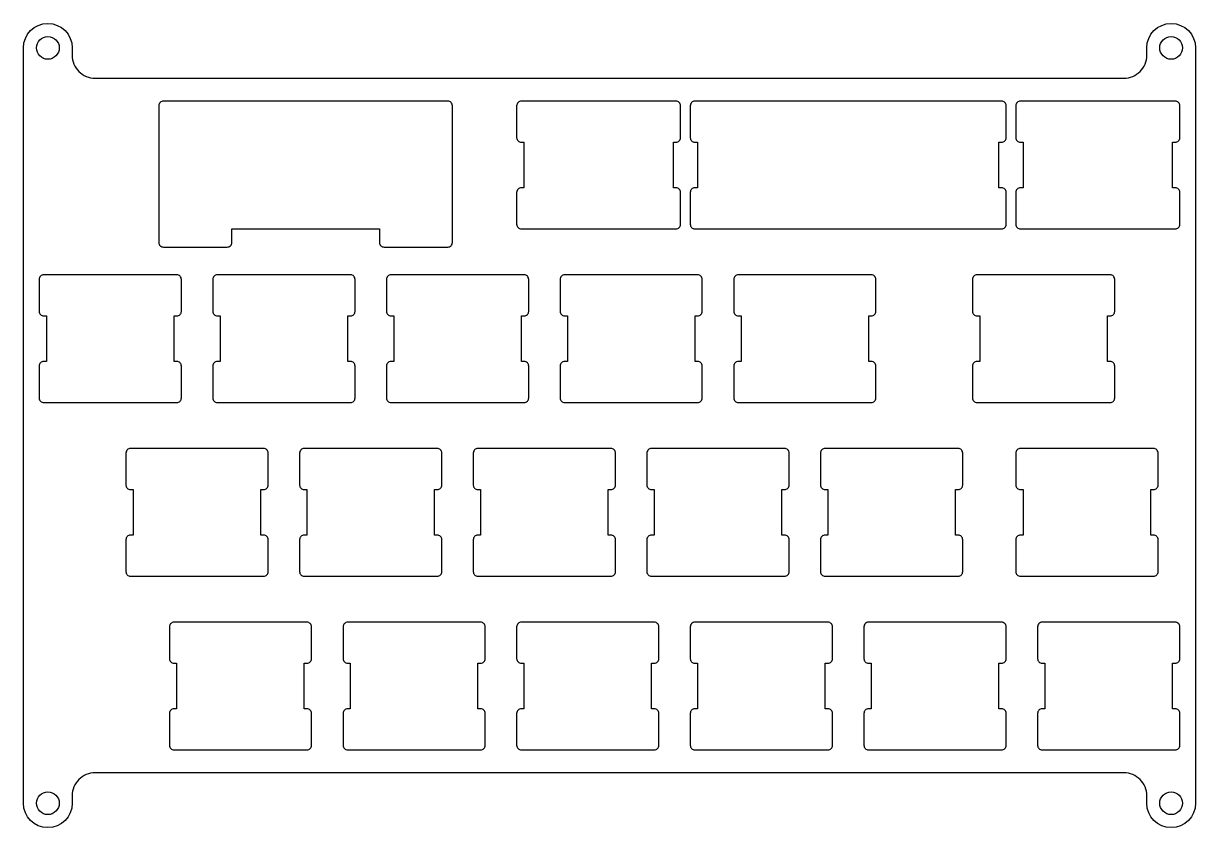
# Model space of a CAD drawing. Header units: millimetres. Extents: x -138 to -10, y 3 to 92.
import ezdxf

# ---------------------------------------------------------------- set-up
doc = ezdxf.new("R2010")
doc.units = ezdxf.units.MM
doc.layers.get('0').update_dxf_attribs({"linetype": 'CONTINUOUS'})

msp = doc.modelspace()

# ---------------------------------------------------------------- linework, layer by layer
for points in [[(-14.85, 89.02, -1), (-9.5, 89.02), (-9.5, 6.17, -1), (-14.85, 6.17), (-14.85, 7, 0.414214), (-17.35, 9.5), (-130.24, 9.5, 0.414214), (-132.74, 7), (-132.74, 6.17, -1), (-138.09, 6.17), (-138.09, 89.02, -1), (-132.74, 89.02), (-132.74, 88.2, 0.414214), (-130.24, 85.7), (-17.35, 85.7, 0.414214), (-14.85, 88.2)], [(-98.53, 67.17), (-91.53, 67.17, 0.414214), (-91.03, 67.67), (-91.03, 82.67, 0.414214), (-91.53, 83.17), (-122.73, 83.17, 0.414214), (-123.23, 82.67), (-123.23, 67.67, 0.414214), (-122.73, 67.17), (-115.73, 67.17, 0.414214), (-115.23, 67.67), (-115.23, 69.17), (-99.03, 69.17), (-99.03, 67.67, 0.414214)], [(-83.98, 82.67), (-83.98, 79.17, 0.414214), (-83.47, 78.67), (-83.18, 78.67), (-83.18, 73.67), (-83.47, 73.67, 0.414214), (-83.98, 73.17), (-83.98, 69.67, 0.414214), (-83.47, 69.17), (-66.49, 69.17, 0.414214), (-65.99, 69.67), (-65.99, 73.17, 0.414214), (-66.49, 73.67), (-66.79, 73.67), (-66.79, 78.67), (-66.49, 78.67, 0.414214), (-65.99, 79.17), (-65.99, 82.67, 0.414214), (-66.49, 83.17), (-83.47, 83.17, 0.414214)], [(-64.93, 82.67), (-64.93, 79.17, 0.414214), (-64.43, 78.67), (-64.13, 78.67), (-64.13, 73.67), (-64.43, 73.67, 0.414214), (-64.93, 73.17), (-64.93, 69.67, 0.414214), (-64.43, 69.17), (-30.78, 69.17, 0.414214), (-30.28, 69.67), (-30.28, 73.17, 0.414214), (-30.78, 73.67), (-31.08, 73.67), (-31.08, 78.67), (-30.78, 78.67, 0.414214), (-30.28, 79.17), (-30.28, 82.67, 0.414214), (-30.78, 83.17), (-64.43, 83.17, 0.414214)], [(-29.21, 73.17), (-29.21, 69.67, 0.414214), (-28.71, 69.17), (-11.73, 69.17, 0.414214), (-11.23, 69.67), (-11.23, 73.17, 0.414214), (-11.73, 73.67), (-12.03, 73.67), (-12.03, 78.67), (-11.73, 78.67, 0.414214), (-11.23, 79.17), (-11.23, 82.67, 0.414214), (-11.73, 83.17), (-28.71, 83.17, 0.414214), (-29.21, 82.67), (-29.21, 79.17, 0.414214), (-28.71, 78.67), (-28.41, 78.67), (-28.41, 73.67), (-28.71, 73.67, 0.414214)], [(-136.36, 54.12), (-136.36, 50.62, 0.414214), (-135.86, 50.12), (-121.26, 50.12, 0.414214), (-120.76, 50.62), (-120.76, 54.12, 0.414214), (-121.26, 54.62), (-121.56, 54.62), (-121.56, 59.62), (-121.26, 59.62, 0.414214), (-120.76, 60.12), (-120.76, 63.62, 0.414214), (-121.26, 64.12), (-135.86, 64.12, 0.414214), (-136.36, 63.62), (-136.36, 60.12, 0.414214), (-135.86, 59.62), (-135.56, 59.62), (-135.56, 54.62), (-135.86, 54.62, 0.414214)], [(-117.31, 54.12), (-117.31, 50.62, 0.414214), (-116.81, 50.12), (-102.21, 50.12, 0.414214), (-101.71, 50.62), (-101.71, 54.12, 0.414214), (-102.21, 54.62), (-102.51, 54.62), (-102.51, 59.62), (-102.21, 59.62, 0.414214), (-101.71, 60.12), (-101.71, 63.62, 0.414214), (-102.21, 64.12), (-116.81, 64.12, 0.414214), (-117.31, 63.62), (-117.31, 60.12, 0.414214), (-116.81, 59.62), (-116.51, 59.62), (-116.51, 54.62), (-116.81, 54.62, 0.414214)], [(-98.26, 54.12), (-98.26, 50.62, 0.414214), (-97.76, 50.12), (-83.16, 50.12, 0.414214), (-82.66, 50.62), (-82.66, 54.12, 0.414214), (-83.16, 54.62), (-83.46, 54.62), (-83.46, 59.62), (-83.16, 59.62, 0.414214), (-82.66, 60.12), (-82.66, 63.62, 0.414214), (-83.16, 64.12), (-97.76, 64.12, 0.414214), (-98.26, 63.62), (-98.26, 60.12, 0.414214), (-97.76, 59.62), (-97.46, 59.62), (-97.46, 54.62), (-97.76, 54.62, 0.414214)], [(-79.21, 54.12), (-79.21, 50.62, 0.414214), (-78.71, 50.12), (-64.11, 50.12, 0.414214), (-63.61, 50.62), (-63.61, 54.12, 0.414214), (-64.11, 54.62), (-64.41, 54.62), (-64.41, 59.62), (-64.11, 59.62, 0.414214), (-63.61, 60.12), (-63.61, 63.62, 0.414214), (-64.11, 64.12), (-78.71, 64.12, 0.414214), (-79.21, 63.62), (-79.21, 60.12, 0.414214), (-78.71, 59.62), (-78.41, 59.62), (-78.41, 54.62), (-78.71, 54.62, 0.414214)], [(-60.16, 54.12), (-60.16, 50.62, 0.414214), (-59.66, 50.12), (-45.06, 50.12, 0.414214), (-44.56, 50.62), (-44.56, 54.12, 0.414214), (-45.06, 54.62), (-45.36, 54.62), (-45.36, 59.62), (-45.06, 59.62, 0.414214), (-44.56, 60.12), (-44.56, 63.62, 0.414214), (-45.06, 64.12), (-59.66, 64.12, 0.414214), (-60.16, 63.62), (-60.16, 60.12, 0.414214), (-59.66, 59.62), (-59.36, 59.62), (-59.36, 54.62), (-59.66, 54.62, 0.414214)], [(-33.97, 54.12), (-33.97, 50.62, 0.414214), (-33.47, 50.12), (-18.87, 50.12, 0.414214), (-18.37, 50.62), (-18.37, 54.12, 0.414214), (-18.87, 54.62), (-19.17, 54.62), (-19.17, 59.62), (-18.87, 59.62, 0.414214), (-18.37, 60.12), (-18.37, 63.62, 0.414214), (-18.87, 64.12), (-33.47, 64.12, 0.414214), (-33.97, 63.62), (-33.97, 60.12, 0.414214), (-33.47, 59.62), (-33.17, 59.62), (-33.17, 54.62), (-33.47, 54.62, 0.414214)], [(-126.84, 35.07), (-126.84, 31.57, 0.414214), (-126.34, 31.07), (-111.74, 31.07, 0.414214), (-111.24, 31.57), (-111.24, 35.07, 0.414214), (-111.74, 35.57), (-112.04, 35.57), (-112.04, 40.57), (-111.74, 40.57, 0.414214), (-111.24, 41.07), (-111.24, 44.57, 0.414214), (-111.74, 45.07), (-126.34, 45.07, 0.414214), (-126.84, 44.57), (-126.84, 41.07, 0.414214), (-126.34, 40.57), (-126.04, 40.57), (-126.04, 35.57), (-126.34, 35.57, 0.414214)], [(-107.79, 35.07), (-107.79, 31.57, 0.414214), (-107.29, 31.07), (-92.69, 31.07, 0.414214), (-92.19, 31.57), (-92.19, 35.07, 0.414214), (-92.69, 35.57), (-92.99, 35.57), (-92.99, 40.57), (-92.69, 40.57, 0.414214), (-92.19, 41.07), (-92.19, 44.57, 0.414214), (-92.69, 45.07), (-107.29, 45.07, 0.414214), (-107.79, 44.57), (-107.79, 41.07, 0.414214), (-107.29, 40.57), (-106.99, 40.57), (-106.99, 35.57), (-107.29, 35.57, 0.414214)], [(-88.74, 35.07), (-88.74, 31.57, 0.414214), (-88.24, 31.07), (-73.64, 31.07, 0.414214), (-73.14, 31.57), (-73.14, 35.07, 0.414214), (-73.64, 35.57), (-73.94, 35.57), (-73.94, 40.57), (-73.64, 40.57, 0.414214), (-73.14, 41.07), (-73.14, 44.57, 0.414214), (-73.64, 45.07), (-88.24, 45.07, 0.414214), (-88.74, 44.57), (-88.74, 41.07, 0.414214), (-88.24, 40.57), (-87.94, 40.57), (-87.94, 35.57), (-88.24, 35.57, 0.414214)], [(-69.69, 35.07), (-69.69, 31.57, 0.414214), (-69.19, 31.07), (-54.59, 31.07, 0.414214), (-54.09, 31.57), (-54.09, 35.07, 0.414214), (-54.59, 35.57), (-54.89, 35.57), (-54.89, 40.57), (-54.59, 40.57, 0.414214), (-54.09, 41.07), (-54.09, 44.57, 0.414214), (-54.59, 45.07), (-69.19, 45.07, 0.414214), (-69.69, 44.57), (-69.69, 41.07, 0.414214), (-69.19, 40.57), (-68.89, 40.57), (-68.89, 35.57), (-69.19, 35.57, 0.414214)], [(-50.64, 35.07), (-50.64, 31.57, 0.414214), (-50.14, 31.07), (-35.54, 31.07, 0.414214), (-35.04, 31.57), (-35.04, 35.07, 0.414214), (-35.54, 35.57), (-35.84, 35.57), (-35.84, 40.57), (-35.54, 40.57, 0.414214), (-35.04, 41.07), (-35.04, 44.57, 0.414214), (-35.54, 45.07), (-50.14, 45.07, 0.414214), (-50.64, 44.57), (-50.64, 41.07, 0.414214), (-50.14, 40.57), (-49.84, 40.57), (-49.84, 35.57), (-50.14, 35.57, 0.414214)], [(-29.21, 35.07), (-29.21, 31.57, 0.414214), (-28.71, 31.07), (-14.11, 31.07, 0.414214), (-13.61, 31.57), (-13.61, 35.07, 0.414214), (-14.11, 35.57), (-14.41, 35.57), (-14.41, 40.57), (-14.11, 40.57, 0.414214), (-13.61, 41.07), (-13.61, 44.57, 0.414214), (-14.11, 45.07), (-28.71, 45.07, 0.414214), (-29.21, 44.57), (-29.21, 41.07, 0.414214), (-28.71, 40.57), (-28.41, 40.57), (-28.41, 35.57), (-28.71, 35.57, 0.414214)], [(-122.08, 16.02), (-122.08, 12.52, 0.414214), (-121.58, 12.02), (-106.98, 12.02, 0.414214), (-106.48, 12.52), (-106.48, 16.02, 0.414214), (-106.98, 16.52), (-107.28, 16.52), (-107.28, 21.52), (-106.98, 21.52, 0.414214), (-106.48, 22.02), (-106.48, 25.52, 0.414214), (-106.98, 26.02), (-121.58, 26.02, 0.414214), (-122.08, 25.52), (-122.08, 22.02, 0.414214), (-121.58, 21.52), (-121.28, 21.52), (-121.28, 16.52), (-121.58, 16.52, 0.414214)], [(-103.03, 16.02), (-103.03, 12.52, 0.414214), (-102.53, 12.02), (-87.93, 12.02, 0.414214), (-87.43, 12.52), (-87.43, 16.02, 0.414214), (-87.93, 16.52), (-88.23, 16.52), (-88.23, 21.52), (-87.93, 21.52, 0.414214), (-87.43, 22.02), (-87.43, 25.52, 0.414214), (-87.93, 26.02), (-102.53, 26.02, 0.414214), (-103.03, 25.52), (-103.03, 22.02, 0.414214), (-102.53, 21.52), (-102.23, 21.52), (-102.23, 16.52), (-102.53, 16.52, 0.414214)], [(-83.98, 16.02), (-83.98, 12.52, 0.414214), (-83.47, 12.02), (-68.88, 12.02, 0.414214), (-68.38, 12.52), (-68.38, 16.02, 0.414214), (-68.88, 16.52), (-69.18, 16.52), (-69.18, 21.52), (-68.88, 21.52, 0.414214), (-68.38, 22.02), (-68.38, 25.52, 0.414214), (-68.88, 26.02), (-83.47, 26.02, 0.414214), (-83.98, 25.52), (-83.98, 22.02, 0.414214), (-83.47, 21.52), (-83.18, 21.52), (-83.18, 16.52), (-83.47, 16.52, 0.414214)], [(-64.93, 16.02), (-64.93, 12.52, 0.414214), (-64.43, 12.02), (-49.83, 12.02, 0.414214), (-49.33, 12.52), (-49.33, 16.02, 0.414214), (-49.83, 16.52), (-50.13, 16.52), (-50.13, 21.52), (-49.83, 21.52, 0.414214), (-49.33, 22.02), (-49.33, 25.52, 0.414214), (-49.83, 26.02), (-64.43, 26.02, 0.414214), (-64.93, 25.52), (-64.93, 22.02, 0.414214), (-64.43, 21.52), (-64.13, 21.52), (-64.13, 16.52), (-64.43, 16.52, 0.414214)], [(-45.88, 16.02), (-45.88, 12.52, 0.414214), (-45.38, 12.02), (-30.78, 12.02, 0.414214), (-30.28, 12.52), (-30.28, 16.02, 0.414214), (-30.78, 16.52), (-31.08, 16.52), (-31.08, 21.52), (-30.78, 21.52, 0.414214), (-30.28, 22.02), (-30.28, 25.52, 0.414214), (-30.78, 26.02), (-45.38, 26.02, 0.414214), (-45.88, 25.52), (-45.88, 22.02, 0.414214), (-45.38, 21.52), (-45.08, 21.52), (-45.08, 16.52), (-45.38, 16.52, 0.414214)], [(-26.83, 16.02), (-26.83, 12.52, 0.414214), (-26.33, 12.02), (-11.73, 12.02, 0.414214), (-11.23, 12.52), (-11.23, 16.02, 0.414214), (-11.73, 16.52), (-12.03, 16.52), (-12.03, 21.52), (-11.73, 21.52, 0.414214), (-11.23, 22.02), (-11.23, 25.52, 0.414214), (-11.73, 26.02), (-26.33, 26.02, 0.414214), (-26.83, 25.52), (-26.83, 22.02, 0.414214), (-26.33, 21.52), (-26.03, 21.52), (-26.03, 16.52), (-26.33, 16.52, 0.414214)]]:
    msp.add_lwpolyline(points, format="xyb", close=True)
for centre in [(-135.41, 89.02), (-12.18, 89.02), (-135.41, 6.17), (-12.18, 6.17)]:
    msp.add_circle(centre, 1.25)

doc.saveas('drawing.dxf')
